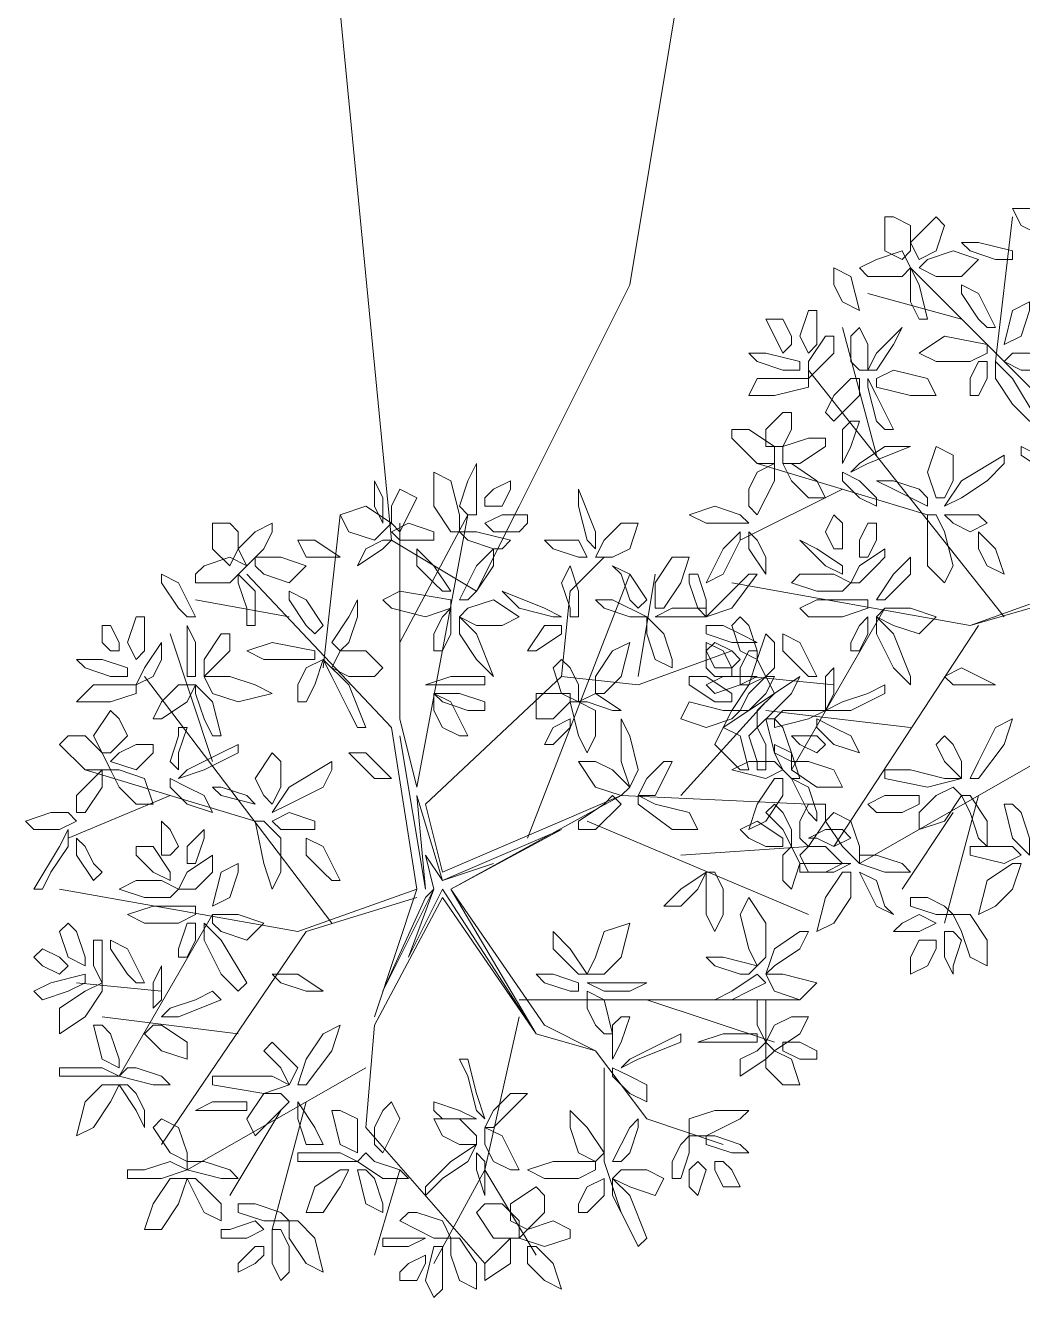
# Model space of a CAD drawing. Header units: millimetres. Extents: x 2364 to 2508, y 1551 to 1771.
# Drawn here: x 2395.668 to 2398.977, y 1640.215 to 1644.436 of the extents above; entities that cross this region are included whole.
import ezdxf

# ---------------------------------------------------------------- set-up
doc = ezdxf.new("R2010")
doc.units = ezdxf.units.MM
doc.layers.add('PDF_0', color=7, linetype='Continuous')
doc.layers.add('PDF_CVL_CUADCON_TIT', color=7, linetype='Continuous')

msp = doc.modelspace()

# ---------------------------------------------------------------- linework, layer by layer
at = {"layer": 'PDF_0', "lineweight": 9}
for points in [[(2399.0288, 1643.7446), (2398.9723, 1643.7729), (2398.9441, 1643.8293), (2399.0006, 1643.8293), (2399.0853, 1643.8011), (2399.0853, 1643.7729)], [(2398.6052, 1643.7729), (2398.6052, 1643.6881), (2398.577, 1643.6599), (2398.5205, 1643.6881), (2398.5205, 1643.8011), (2398.5487, 1643.8011)], [(2398.6899, 1643.8011), (2398.7182, 1643.7729), (2398.6899, 1643.6881), (2398.6334, 1643.6599), (2398.6052, 1643.7164), (2398.6617, 1643.7729)], [(2398.4922, 1643.6599), (2398.577, 1643.6881), (2398.6052, 1643.6317), (2398.577, 1643.6034), (2398.464, 1643.6034), (2398.4358, 1643.6317)], [(2398.6334, 1643.6317), (2398.6617, 1643.6599), (2398.7464, 1643.6881), (2398.8311, 1643.6599), (2398.7746, 1643.6034), (2398.6899, 1643.6034)], [(2398.8876, 1643.6599), (2398.8029, 1643.6881), (2398.7746, 1643.7164), (2398.8311, 1643.7164), (2398.9441, 1643.6881), (2398.9441, 1643.6599)], [(2398.3793, 1643.5187), (2398.4358, 1643.4905), (2398.4075, 1643.6034), (2398.351, 1643.6317), (2398.351, 1643.5752)], [(2398.6052, 1643.5187), (2398.6052, 1643.5752), (2398.6052, 1643.6317), (2398.6334, 1643.5752), (2398.6617, 1643.4622), (2398.6334, 1643.4622)], [(2398.8311, 1643.4622), (2398.7746, 1643.5469), (2398.7746, 1643.5752), (2398.8311, 1643.5469), (2398.8876, 1643.434), (2398.8594, 1643.434)], [(2398.9723, 1643.4058), (2398.9158, 1643.3775), (2398.9441, 1643.4905), (2399.0006, 1643.5187), (2399.0006, 1643.4905)], [(2398.2946, 1643.434), (2398.2946, 1643.3775), (2398.2663, 1643.3493), (2398.2381, 1643.4058), (2398.2663, 1643.4905), (2398.2946, 1643.4905)], [(2398.2098, 1643.3775), (2398.1816, 1643.3493), (2398.1534, 1643.4058), (2398.1251, 1643.4622), (2398.1816, 1643.4622), (2398.2098, 1643.4058)], [(2398.4075, 1643.321), (2398.4075, 1643.4058), (2398.4358, 1643.434), (2398.464, 1643.3775), (2398.464, 1643.2928), (2398.4358, 1643.2928)], [(2398.4922, 1643.3493), (2398.5487, 1643.4058), (2398.577, 1643.434), (2398.5487, 1643.3775), (2398.4922, 1643.2928), (2398.464, 1643.2928)], [(2398.351, 1643.3493), (2398.2946, 1643.2928), (2398.2663, 1643.2646), (2398.2663, 1643.321), (2398.3228, 1643.4058), (2398.351, 1643.4058)], [(2398.8029, 1643.321), (2398.6899, 1643.321), (2398.6334, 1643.3493), (2398.7182, 1643.4058), (2398.8594, 1643.3775), (2398.8594, 1643.3493)], [(2398.1816, 1643.2928), (2398.0969, 1643.321), (2398.0686, 1643.3493), (2398.1251, 1643.3493), (2398.2381, 1643.321), (2398.2381, 1643.2928)], [(2398.9158, 1643.321), (2398.9441, 1643.3493), (2399.0006, 1643.3493), (2399.0853, 1643.321), (2399.0288, 1643.2928), (2398.9723, 1643.2928)], [(2398.8029, 1643.2081), (2398.8311, 1643.2081), (2398.8594, 1643.2646), (2398.8594, 1643.321), (2398.8311, 1643.321), (2398.8029, 1643.2646)], [(2398.9441, 1643.1798), (2398.8876, 1643.2646), (2398.8876, 1643.321), (2398.9441, 1643.2646), (2399.0288, 1643.1234), (2399.0006, 1643.1234)], [(2398.2663, 1643.2646), (2398.2663, 1643.2363), (2398.1534, 1643.2081), (2398.0686, 1643.2081), (2398.0969, 1643.2646), (2398.2098, 1643.2646)], [(2398.351, 1643.2081), (2398.4075, 1643.2646), (2398.4358, 1643.2646), (2398.4358, 1643.2081), (2398.351, 1643.1234), (2398.3228, 1643.1516)], [(2398.4922, 1643.1234), (2398.464, 1643.2363), (2398.464, 1643.2646), (2398.4922, 1643.2081), (2398.5487, 1643.0951), (2398.5205, 1643.0951)], [(2398.4922, 1643.2646), (2398.4922, 1643.2363), (2398.6052, 1643.2081), (2398.6899, 1643.2081), (2398.6617, 1643.2646), (2398.5487, 1643.2928)], [(2398.2098, 1643.0951), (2398.1816, 1643.0386), (2398.1251, 1643.0386), (2398.1251, 1643.0951), (2398.1816, 1643.1516), (2398.2098, 1643.1516)], [(2398.0686, 1643.0951), (2398.1534, 1643.0386), (2398.1534, 1642.9822), (2398.0969, 1642.9822), (2398.0122, 1643.0669), (2398.0122, 1643.0951)], [(2398.3793, 1643.0951), (2398.3793, 1643.0104), (2398.3793, 1642.9822), (2398.4075, 1643.0386), (2398.4358, 1643.1234), (2398.4075, 1643.1234)], [(2398.3228, 1643.0669), (2398.3228, 1643.0386), (2398.2381, 1642.9822), (2398.1816, 1642.9822), (2398.1816, 1643.0386), (2398.2663, 1643.0669)], [(2398.5205, 1643.0386), (2398.6052, 1643.0386), (2398.464, 1642.9822), (2398.4075, 1642.9539), (2398.4358, 1642.9822)], [(2398.7182, 1642.8692), (2398.6899, 1642.8692), (2398.6617, 1642.9539), (2398.6899, 1643.0386), (2398.7464, 1643.0104), (2398.7464, 1642.9257)], [(2398.8594, 1642.9257), (2398.7746, 1642.8692), (2398.7182, 1642.841), (2398.7746, 1642.9257), (2398.9158, 1643.0104), (2398.9158, 1642.9822)], [(2399.057, 1642.9539), (2399.1135, 1642.9539), (2399.0288, 1643.0104), (2398.9723, 1643.0386), (2398.9723, 1643.0104)], [(2397.1085, 1642.841), (2397.1367, 1642.9257), (2397.165, 1642.9822), (2397.165, 1642.8974), (2397.165, 1642.8127), (2397.1367, 1642.8127)], [(2398.0686, 1642.8974), (2398.0969, 1642.9539), (2398.1534, 1642.9822), (2398.1534, 1642.9257), (2398.0969, 1642.8127), (2398.0686, 1642.841)], [(2398.1816, 1642.9822), (2398.2098, 1642.9822), (2398.2946, 1642.9257), (2398.3228, 1642.8692), (2398.2663, 1642.8692), (2398.2098, 1642.9257)], [(2396.8543, 1642.7845), (2396.8543, 1642.8127), (2396.8543, 1642.8692), (2396.8261, 1642.9257), (2396.8261, 1642.8974), (2396.8261, 1642.841)], [(2397.1085, 1642.7562), (2397.0803, 1642.7562), (2397.0238, 1642.841), (2397.0238, 1642.9539), (2397.0803, 1642.9257), (2397.1085, 1642.8127)], [(2397.1932, 1642.841), (2397.1932, 1642.8692), (2397.2215, 1642.8974), (2397.2779, 1642.9257), (2397.2779, 1642.8974), (2397.2497, 1642.841)], [(2398.3793, 1642.9539), (2398.3793, 1642.9257), (2398.4358, 1642.8692), (2398.4922, 1642.841), (2398.4922, 1642.8692), (2398.4358, 1642.9257)], [(2398.6334, 1642.8974), (2398.5487, 1642.9257), (2398.4922, 1642.9257), (2398.5487, 1642.8974), (2398.6617, 1642.841), (2398.6617, 1642.8692)], [(2396.9108, 1642.7562), (2396.8826, 1642.7845), (2396.8826, 1642.841), (2396.9108, 1642.8974), (2396.9673, 1642.8692), (2396.9391, 1642.8127)], [(2397.5039, 1642.841), (2397.5039, 1642.8974), (2397.5603, 1642.7562), (2397.5603, 1642.6998), (2397.5321, 1642.728)], [(2396.8261, 1642.728), (2396.7414, 1642.7562), (2396.7131, 1642.8127), (2396.7979, 1642.841), (2396.8826, 1642.7845), (2396.8543, 1642.7562)], [(2398.0686, 1642.7845), (2398.0404, 1642.8127), (2397.9557, 1642.841), (2397.871, 1642.8127), (2397.9274, 1642.7845), (2398.0122, 1642.7845)], [(2397.3062, 1642.7562), (2397.2215, 1642.7562), (2397.1932, 1642.7845), (2397.2497, 1642.8127), (2397.3344, 1642.8127), (2397.3344, 1642.7845)], [(2398.3793, 1642.6998), (2398.351, 1642.6998), (2398.3228, 1642.7562), (2398.351, 1642.8127), (2398.3793, 1642.7845), (2398.3793, 1642.728)], [(2398.7182, 1642.7562), (2398.7464, 1642.6433), (2398.7182, 1642.5868), (2398.6617, 1642.6433), (2398.6617, 1642.8127), (2398.6899, 1642.8127)], [(2398.8594, 1642.7845), (2398.8311, 1642.8127), (2398.7746, 1642.8127), (2398.7182, 1642.8127), (2398.7464, 1642.7845), (2398.8029, 1642.7562)], [(2396.3743, 1642.7562), (2396.3743, 1642.6998), (2396.346, 1642.6433), (2396.2895, 1642.6998), (2396.2895, 1642.7845), (2396.346, 1642.7845)], [(2396.4872, 1642.7845), (2396.4872, 1642.7562), (2396.459, 1642.6998), (2396.4025, 1642.6433), (2396.3743, 1642.6998), (2396.4307, 1642.7562)], [(2396.9673, 1642.728), (2396.9108, 1642.728), (2396.8826, 1642.7562), (2396.9391, 1642.7845), (2397.0238, 1642.7562), (2397.0238, 1642.728)], [(2397.2215, 1642.6998), (2397.1367, 1642.728), (2397.1085, 1642.7562), (2397.165, 1642.7562), (2397.2779, 1642.728), (2397.2497, 1642.6998)], [(2397.5603, 1642.6715), (2397.6168, 1642.6715), (2397.6733, 1642.6998), (2397.7015, 1642.7845), (2397.6451, 1642.7845), (2397.5886, 1642.728)], [(2397.9839, 1642.615), (2397.9274, 1642.5868), (2397.9839, 1642.6998), (2398.0404, 1642.7562), (2398.0404, 1642.728)], [(2398.1251, 1642.6715), (2398.1251, 1642.615), (2398.0686, 1642.6998), (2398.0686, 1642.7562), (2398.0969, 1642.728)], [(2398.4922, 1642.728), (2398.464, 1642.6715), (2398.4358, 1642.6715), (2398.4358, 1642.728), (2398.464, 1642.7845), (2398.4922, 1642.7845)], [(2398.8594, 1642.6433), (2398.9158, 1642.615), (2398.8876, 1642.6998), (2398.8311, 1642.7562), (2398.8311, 1642.6998)], [(2396.6567, 1642.6715), (2396.7131, 1642.6715), (2396.6284, 1642.728), (2396.5719, 1642.728), (2396.6002, 1642.6715)], [(2396.7979, 1642.6998), (2396.7696, 1642.6433), (2396.8543, 1642.6998), (2396.8826, 1642.728), (2396.8543, 1642.728)], [(2397.4191, 1642.6998), (2397.3909, 1642.728), (2397.5039, 1642.728), (2397.5321, 1642.6715), (2397.5039, 1642.6715)], [(2398.3228, 1642.6433), (2398.2663, 1642.6998), (2398.2381, 1642.728), (2398.2946, 1642.6998), (2398.3793, 1642.6433), (2398.3793, 1642.615)], [(2396.2613, 1642.6433), (2396.346, 1642.6715), (2396.4025, 1642.6433), (2396.346, 1642.5868), (2396.2331, 1642.5868), (2396.2331, 1642.615)], [(2396.4307, 1642.6433), (2396.4307, 1642.6715), (2396.5155, 1642.6715), (2396.6002, 1642.6433), (2396.5437, 1642.5868), (2396.459, 1642.615)], [(2397.0238, 1642.5868), (2396.9673, 1642.6433), (2396.9673, 1642.6998), (2397.0238, 1642.6433), (2397.0803, 1642.5586), (2397.052, 1642.5586)], [(2397.165, 1642.5586), (2397.2215, 1642.6433), (2397.2215, 1642.6998), (2397.165, 1642.6433), (2397.1085, 1642.5303), (2397.1367, 1642.5303)], [(2397.758, 1642.5021), (2397.7862, 1642.5021), (2397.8427, 1642.5868), (2397.871, 1642.6715), (2397.8145, 1642.6715), (2397.758, 1642.5868)], [(2398.4922, 1642.6433), (2398.4358, 1642.5868), (2398.4075, 1642.5868), (2398.4358, 1642.6433), (2398.5205, 1642.6998), (2398.5205, 1642.6715)], [(2398.5487, 1642.5586), (2398.6052, 1642.615), (2398.6052, 1642.6715), (2398.5487, 1642.615), (2398.4922, 1642.5303), (2398.5205, 1642.5303)], [(2397.4756, 1642.4738), (2397.5039, 1642.4738), (2397.5039, 1642.5586), (2397.4756, 1642.6433), (2397.4474, 1642.5868), (2397.4756, 1642.5021)], [(2397.6733, 1642.5303), (2397.6451, 1642.615), (2397.6168, 1642.6433), (2397.6733, 1642.615), (2397.7298, 1642.5303), (2397.7015, 1642.5021)], [(2396.1766, 1642.5021), (2396.1201, 1642.5868), (2396.1201, 1642.615), (2396.1766, 1642.5868), (2396.2331, 1642.4738), (2396.2048, 1642.4738)], [(2396.4025, 1642.5021), (2396.3743, 1642.5868), (2396.3743, 1642.615), (2396.4307, 1642.5586), (2396.4307, 1642.4456), (2396.4025, 1642.4456)], [(2397.871, 1642.5868), (2397.8992, 1642.5021), (2397.9274, 1642.4738), (2397.9274, 1642.5303), (2397.8992, 1642.615), (2397.871, 1642.615)], [(2398.0404, 1642.5868), (2397.9557, 1642.5021), (2397.9274, 1642.4738), (2398.0122, 1642.5021), (2398.0969, 1642.615), (2398.0686, 1642.615)], [(2398.4075, 1642.5868), (2398.3793, 1642.5586), (2398.2946, 1642.5586), (2398.2098, 1642.5868), (2398.2381, 1642.615), (2398.351, 1642.615)], [(2396.6002, 1642.4456), (2396.5437, 1642.5303), (2396.5437, 1642.5586), (2396.6002, 1642.5303), (2396.6567, 1642.4456), (2396.6284, 1642.4174)], [(2396.9955, 1642.4738), (2396.8826, 1642.5021), (2396.8543, 1642.5303), (2396.9108, 1642.5586), (2397.0803, 1642.5303), (2397.0803, 1642.5021)], [(2397.3062, 1642.5021), (2397.2497, 1642.5586), (2397.3909, 1642.5021), (2397.4474, 1642.4738), (2397.4191, 1642.4738)], [(2396.7414, 1642.3891), (2396.7696, 1642.4738), (2396.7696, 1642.5303), (2396.7414, 1642.4738), (2396.6849, 1642.3891), (2396.7131, 1642.3609)], [(2397.1085, 1642.4738), (2397.1367, 1642.5021), (2397.2215, 1642.5303), (2397.3062, 1642.4738), (2397.2497, 1642.4456), (2397.165, 1642.4456)], [(2397.6733, 1642.4738), (2397.7298, 1642.4738), (2397.6168, 1642.5303), (2397.5603, 1642.5303), (2397.5886, 1642.5021)], [(2398.3793, 1642.4738), (2398.2663, 1642.4738), (2398.2381, 1642.5021), (2398.2946, 1642.5303), (2398.464, 1642.5303), (2398.464, 1642.5021)], [(2396.0636, 1642.4456), (2396.0636, 1642.3609), (2396.0354, 1642.3326), (2396.0072, 1642.3891), (2396.0354, 1642.4738), (2396.0636, 1642.4738)], [(2397.0238, 1642.3609), (2397.052, 1642.3609), (2397.0803, 1642.4174), (2397.0803, 1642.5021), (2397.052, 1642.4738), (2397.0238, 1642.4174)], [(2397.165, 1642.3326), (2397.2215, 1642.2762), (2397.165, 1642.4174), (2397.1085, 1642.4738), (2397.1085, 1642.4174)], [(2397.758, 1642.3326), (2397.7298, 1642.4174), (2397.7298, 1642.4738), (2397.7862, 1642.4174), (2397.8145, 1642.3326), (2397.8145, 1642.3044)], [(2397.871, 1642.4738), (2397.7862, 1642.4738), (2397.758, 1642.4738), (2397.8145, 1642.5021), (2397.9274, 1642.5021), (2397.9274, 1642.4738)], [(2398.0686, 1642.4456), (2398.0969, 1642.3609), (2398.0969, 1642.3326), (2398.0404, 1642.3609), (2398.0122, 1642.4456), (2398.0404, 1642.4738)], [(2398.4075, 1642.3609), (2398.4358, 1642.3609), (2398.464, 1642.4174), (2398.464, 1642.4738), (2398.4358, 1642.4456), (2398.4075, 1642.3891)], [(2398.4922, 1642.4738), (2398.5205, 1642.5021), (2398.6052, 1642.5021), (2398.6899, 1642.4738), (2398.6334, 1642.4174), (2398.5487, 1642.4456)], [(2398.5487, 1642.3044), (2398.4922, 1642.4174), (2398.4922, 1642.4738), (2398.5487, 1642.4174), (2398.6052, 1642.2762), (2398.6052, 1642.2479)], [(2395.9789, 1642.3609), (2395.9507, 1642.3609), (2395.9224, 1642.3891), (2395.9224, 1642.4456), (2395.9507, 1642.4456), (2395.9789, 1642.3891)], [(2396.2048, 1642.3326), (2396.2048, 1642.3891), (2396.2048, 1642.4456), (2396.2331, 1642.3891), (2396.2331, 1642.2762), (2396.2048, 1642.2762)], [(2397.3627, 1642.3609), (2397.3344, 1642.3609), (2397.3909, 1642.4456), (2397.4474, 1642.4456), (2397.4474, 1642.4174)], [(2397.9274, 1642.4456), (2397.9274, 1642.4174), (2398.0122, 1642.3891), (2398.0969, 1642.3891), (2398.0404, 1642.4174), (2397.9839, 1642.4456)], [(2396.1201, 1642.3326), (2396.1201, 1642.3891), (2396.0636, 1642.3044), (2396.0354, 1642.2479), (2396.0919, 1642.2762)], [(2396.2613, 1642.3326), (2396.3178, 1642.4174), (2396.346, 1642.4174), (2396.346, 1642.3609), (2396.2613, 1642.2762), (2396.2613, 1642.3044)], [(2396.5719, 1642.3326), (2396.459, 1642.3326), (2396.4025, 1642.3609), (2396.4872, 1642.3891), (2396.6284, 1642.3609), (2396.6284, 1642.3326)], [(2397.5603, 1642.2197), (2397.5886, 1642.2197), (2397.6451, 1642.2762), (2397.6733, 1642.3891), (2397.6168, 1642.3609), (2397.5603, 1642.2762)], [(2398.0122, 1642.2762), (2397.9557, 1642.2762), (2397.9274, 1642.3044), (2397.9274, 1642.3891), (2397.9839, 1642.3609), (2398.0122, 1642.3044)], [(2398.0404, 1642.3326), (2398.0122, 1642.3044), (2397.9557, 1642.3044), (2397.9274, 1642.3609), (2397.9557, 1642.3891), (2398.0122, 1642.3609)], [(2398.1534, 1642.3891), (2398.1251, 1642.4174), (2398.0969, 1642.3326), (2398.1251, 1642.2762), (2398.1534, 1642.3044)], [(2398.2381, 1642.3044), (2398.1816, 1642.3609), (2398.1816, 1642.4174), (2398.2381, 1642.3891), (2398.2946, 1642.2762), (2398.2663, 1642.2762)], [(2396.6849, 1642.3044), (2396.7131, 1642.3609), (2396.7979, 1642.3609), (2396.8543, 1642.3044), (2396.8261, 1642.2762), (2396.7414, 1642.2762)], [(2398.0969, 1642.3326), (2398.0686, 1642.2479), (2398.0404, 1642.2479), (2398.0404, 1642.3044), (2398.0686, 1642.3609), (2398.0969, 1642.3609)], [(2395.9507, 1642.2762), (2395.866, 1642.3044), (2395.8377, 1642.3326), (2395.9224, 1642.3326), (2396.0072, 1642.3044), (2396.0072, 1642.2762)], [(2396.5719, 1642.1914), (2396.6002, 1642.1914), (2396.6284, 1642.2479), (2396.6567, 1642.3326), (2396.6002, 1642.3044), (2396.5719, 1642.2479)], [(2396.7414, 1642.1632), (2396.6849, 1642.2762), (2396.6567, 1642.3326), (2396.7414, 1642.2479), (2396.7979, 1642.1067), (2396.7696, 1642.1067)], [(2397.4756, 1642.3044), (2397.5039, 1642.2479), (2397.5039, 1642.1914), (2397.4474, 1642.2197), (2397.4191, 1642.3044), (2397.4474, 1642.3326)], [(2398.3228, 1642.2762), (2398.351, 1642.3044), (2398.351, 1642.2197), (2398.3228, 1642.1632), (2398.3228, 1642.2197)], [(2398.8311, 1642.2479), (2398.8876, 1642.2479), (2398.7746, 1642.3044), (2398.7182, 1642.2762), (2398.7464, 1642.2479)], [(2396.2613, 1642.2762), (2396.2895, 1642.2197), (2396.3743, 1642.1914), (2396.4872, 1642.2197), (2396.4307, 1642.2479), (2396.346, 1642.2762)], [(2397.1367, 1642.2479), (2397.052, 1642.2479), (2396.9955, 1642.2479), (2397.0803, 1642.2762), (2397.1932, 1642.2762), (2397.1932, 1642.2479)], [(2397.9557, 1642.1914), (2397.871, 1642.2479), (2397.871, 1642.2762), (2397.9274, 1642.2762), (2398.0122, 1642.2197), (2398.0122, 1642.1914)], [(2398.0404, 1642.2479), (2397.9557, 1642.2197), (2397.9274, 1642.2479), (2397.9839, 1642.2762), (2398.0686, 1642.2762), (2398.0969, 1642.2762)], [(2398.1251, 1642.2762), (2398.1534, 1642.2197), (2398.0686, 1642.1632), (2397.9839, 1642.1067), (2398.0122, 1642.1632), (2398.0686, 1642.2479)], [(2398.1251, 1642.2197), (2398.0686, 1642.1632), (2398.0404, 1642.1632), (2398.0686, 1642.2197), (2398.1251, 1642.2762), (2398.1534, 1642.2762)], [(2398.0969, 1642.1067), (2398.0969, 1642.1632), (2398.1534, 1642.2197), (2398.2381, 1642.2762), (2398.2098, 1642.2197), (2398.1534, 1642.1632)], [(2396.0354, 1642.2479), (2396.0354, 1642.2197), (2395.9507, 1642.1914), (2395.8377, 1642.1914), (2395.8942, 1642.2479), (2395.9789, 1642.2479)], [(2396.1201, 1642.1914), (2396.1766, 1642.2479), (2396.2331, 1642.2479), (2396.2048, 1642.1914), (2396.1201, 1642.135), (2396.0919, 1642.135)], [(2396.2613, 1642.135), (2396.2331, 1642.2197), (2396.2331, 1642.2479), (2396.2895, 1642.1914), (2396.3178, 1642.0785), (2396.2895, 1642.0785)], [(2397.1367, 1642.1632), (2397.052, 1642.1914), (2397.0238, 1642.2197), (2397.1085, 1642.2197), (2397.1932, 1642.1914), (2397.1932, 1642.1632)], [(2397.052, 1642.1067), (2397.0238, 1642.1632), (2397.0238, 1642.2197), (2397.0803, 1642.1914), (2397.1367, 1642.0785), (2397.1085, 1642.0785)], [(2397.4756, 1642.2197), (2397.4756, 1642.1914), (2397.4191, 1642.135), (2397.3627, 1642.135), (2397.3627, 1642.2197), (2397.4191, 1642.2197)], [(2397.6168, 1642.1632), (2397.6451, 1642.1632), (2397.5603, 1642.2197), (2397.5039, 1642.1914), (2397.5321, 1642.1914)], [(2398.464, 1642.2197), (2398.3793, 1642.1914), (2398.3228, 1642.1632), (2398.4075, 1642.1632), (2398.5205, 1642.2197), (2398.5205, 1642.2479)], [(2397.5603, 1642.1632), (2397.5603, 1642.0785), (2397.5321, 1642.022), (2397.5039, 1642.0785), (2397.4756, 1642.1914), (2397.5039, 1642.1914)], [(2398.0404, 1642.1632), (2398.0122, 1642.135), (2397.9274, 1642.1067), (2397.8427, 1642.135), (2397.871, 1642.1914), (2397.9839, 1642.1632)], [(2396.0072, 1642.0785), (2395.9507, 1642.022), (2395.9224, 1642.022), (2395.8942, 1642.0785), (2395.9507, 1642.1632), (2395.9789, 1642.135)], [(2397.4756, 1642.135), (2397.4191, 1642.1067), (2397.3909, 1642.0502), (2397.4191, 1642.0502), (2397.4756, 1642.1067)], [(2397.6733, 1642.0785), (2397.6451, 1642.135), (2397.6451, 1641.9938), (2397.6733, 1641.909), (2397.7015, 1641.9655)], [(2398.1816, 1642.1067), (2398.2098, 1642.022), (2398.2098, 1641.9938), (2398.1534, 1642.022), (2398.1251, 1642.135), (2398.1534, 1642.135)], [(2398.1816, 1642.1632), (2398.2663, 1642.1632), (2398.3228, 1642.1632), (2398.2663, 1642.135), (2398.1534, 1642.1067), (2398.1534, 1642.135)], [(2398.2946, 1642.135), (2398.2946, 1642.1067), (2398.351, 1642.0502), (2398.4358, 1642.022), (2398.4075, 1642.0785), (2398.351, 1642.1067)], [(2398.8311, 1641.9938), (2398.8876, 1642.1067), (2398.9441, 1642.135), (2398.9158, 1642.0502), (2398.8311, 1641.9373), (2398.8029, 1641.9373)], [(2396.1766, 1642.0785), (2396.1483, 1641.9938), (2396.1766, 1641.9655), (2396.1766, 1642.022), (2396.2048, 1642.1067), (2396.1766, 1642.1067)], [(2398.0122, 1641.9938), (2397.9557, 1642.0502), (2397.9839, 1642.1067), (2398.0404, 1642.0785), (2398.0686, 1641.9655), (2398.0404, 1641.9655)], [(2398.0969, 1641.9938), (2398.0686, 1642.0785), (2398.0969, 1642.1067), (2398.1251, 1642.0502), (2398.1251, 1641.9655), (2398.0969, 1641.9655)], [(2395.866, 1642.0785), (2395.9224, 1642.022), (2395.9507, 1641.9655), (2395.866, 1641.9655), (2395.7812, 1642.0502), (2395.8095, 1642.0785)], [(2396.0919, 1642.0502), (2396.0919, 1642.022), (2396.0354, 1641.9655), (2395.9507, 1641.9938), (2395.9789, 1642.022), (2396.0354, 1642.0502)], [(2396.3178, 1642.022), (2396.2048, 1641.9655), (2396.1766, 1641.9373), (2396.2613, 1641.9655), (2396.3743, 1642.022), (2396.3743, 1642.0502)], [(2398.1816, 1641.9655), (2398.1534, 1642.022), (2398.1534, 1642.0502), (2398.2098, 1642.022), (2398.2381, 1641.9373), (2398.2098, 1641.9373)], [(2398.2098, 1642.0785), (2398.2381, 1642.0785), (2398.2946, 1642.0785), (2398.3228, 1642.0502), (2398.2946, 1642.022), (2398.2381, 1642.0502)], [(2398.7182, 1642.0785), (2398.6899, 1642.0502), (2398.7182, 1641.9938), (2398.7746, 1641.9373), (2398.7746, 1641.9938), (2398.7464, 1642.0502)], [(2396.4872, 1641.8526), (2396.459, 1641.8808), (2396.4307, 1641.9373), (2396.4872, 1642.022), (2396.5155, 1641.9938), (2396.5155, 1641.909)], [(2396.8261, 1641.9373), (2396.8826, 1641.9373), (2396.7979, 1642.022), (2396.7414, 1642.022), (2396.7696, 1641.9938)], [(2395.8377, 1641.8808), (2395.8942, 1641.9373), (2395.9224, 1641.9655), (2395.9224, 1641.909), (2395.866, 1641.8243), (2395.8377, 1641.8243)], [(2395.9507, 1641.9655), (2395.9789, 1641.9655), (2396.0636, 1641.9373), (2396.0919, 1641.8526), (2396.0354, 1641.8526), (2395.9789, 1641.909)], [(2396.6567, 1641.909), (2396.5437, 1641.8526), (2396.4872, 1641.8243), (2396.5437, 1641.909), (2396.6849, 1641.9938), (2396.6849, 1641.9655)], [(2397.6733, 1641.909), (2397.6451, 1641.8808), (2397.5603, 1641.909), (2397.5039, 1641.9938), (2397.5603, 1641.9938), (2397.6168, 1641.9655)], [(2397.8145, 1641.9938), (2397.7862, 1641.9938), (2397.7298, 1641.9373), (2397.7015, 1641.8808), (2397.758, 1641.8808), (2397.7862, 1641.9373)], [(2398.0686, 1641.9938), (2398.0122, 1641.9655), (2398.1251, 1641.9373), (2398.1816, 1641.9655), (2398.1534, 1641.9938)], [(2398.2663, 1641.9938), (2398.351, 1641.9655), (2398.3793, 1641.909), (2398.2946, 1641.909), (2398.2098, 1641.9655), (2398.2098, 1641.9938)], [(2398.6052, 1641.9655), (2398.7182, 1641.9373), (2398.7746, 1641.9373), (2398.6617, 1641.909), (2398.5205, 1641.9373), (2398.5205, 1641.9655)], [(2396.1483, 1641.9373), (2396.1483, 1641.909), (2396.2048, 1641.8526), (2396.2895, 1641.8243), (2396.2613, 1641.8808), (2396.2048, 1641.909)], [(2398.1816, 1641.9373), (2398.1534, 1641.9373), (2398.0969, 1641.8526), (2398.0686, 1641.7679), (2398.1251, 1641.7961), (2398.1816, 1641.8808)], [(2398.2663, 1641.909), (2398.2098, 1641.9373), (2398.2663, 1641.8243), (2398.2946, 1641.7961), (2398.2946, 1641.8243)], [(2396.4025, 1641.8808), (2396.4307, 1641.8526), (2396.3178, 1641.8808), (2396.2895, 1641.909), (2396.3178, 1641.909)], [(2397.5886, 1641.8526), (2397.5039, 1641.7961), (2397.5039, 1641.7679), (2397.5603, 1641.7679), (2397.6451, 1641.8526), (2397.6168, 1641.8808)], [(2397.758, 1641.8526), (2397.871, 1641.8243), (2397.8992, 1641.7679), (2397.8145, 1641.7679), (2397.7015, 1641.8526), (2397.7015, 1641.8808)], [(2398.577, 1641.8243), (2398.4922, 1641.8243), (2398.464, 1641.8526), (2398.5205, 1641.8808), (2398.6334, 1641.8808), (2398.6334, 1641.8526)], [(2398.7464, 1641.909), (2398.7746, 1641.8808), (2398.7182, 1641.7961), (2398.6334, 1641.7679), (2398.6334, 1641.8243), (2398.6899, 1641.8808)], [(2398.8029, 1641.8243), (2398.8311, 1641.7396), (2398.8594, 1641.7114), (2398.8594, 1641.7961), (2398.8029, 1641.8808), (2398.7746, 1641.8808)], [(2398.1816, 1641.8243), (2398.2098, 1641.7679), (2398.2098, 1641.7114), (2398.1816, 1641.7679), (2398.1251, 1641.8243), (2398.1534, 1641.8526)], [(2398.2381, 1641.7961), (2398.2663, 1641.8526), (2398.3228, 1641.8526), (2398.3228, 1641.7961), (2398.2663, 1641.7114), (2398.2381, 1641.7396)], [(2398.9723, 1641.8243), (2399.0006, 1641.7396), (2399.0006, 1641.6831), (2398.9441, 1641.7396), (2398.9158, 1641.8526), (2398.9441, 1641.8526)], [(2395.8377, 1641.7961), (2395.8095, 1641.8243), (2395.753, 1641.8243), (2395.6683, 1641.7961), (2395.6965, 1641.7679), (2395.7812, 1641.7679)], [(2396.1483, 1641.6831), (2396.1201, 1641.6831), (2396.1201, 1641.7396), (2396.1201, 1641.7961), (2396.1483, 1641.7679), (2396.1766, 1641.7114)], [(2396.5155, 1641.7396), (2396.5155, 1641.6267), (2396.4872, 1641.5702), (2396.459, 1641.6549), (2396.4307, 1641.7961), (2396.459, 1641.7961)], [(2396.6284, 1641.7679), (2396.6284, 1641.7961), (2396.5437, 1641.8243), (2396.4872, 1641.7961), (2396.5155, 1641.7679), (2396.5719, 1641.7679)], [(2398.1251, 1641.7114), (2398.0686, 1641.7396), (2398.0404, 1641.7679), (2398.0969, 1641.7961), (2398.1816, 1641.7396), (2398.1816, 1641.7114)], [(2398.4075, 1641.7961), (2398.4358, 1641.7114), (2398.4358, 1641.6549), (2398.3793, 1641.7114), (2398.3228, 1641.7961), (2398.351, 1641.8243)], [(2395.753, 1641.6267), (2395.8095, 1641.7114), (2395.8095, 1641.7679), (2395.7812, 1641.7114), (2395.6965, 1641.5702), (2395.7248, 1641.5702)], [(2396.2613, 1641.7396), (2396.2613, 1641.7679), (2396.2048, 1641.7114), (2396.2048, 1641.6549), (2396.2331, 1641.6549)], [(2398.2663, 1641.7396), (2398.2946, 1641.7396), (2398.351, 1641.7114), (2398.4075, 1641.7396), (2398.3793, 1641.7679), (2398.3228, 1641.7679)], [(2395.8942, 1641.6549), (2395.866, 1641.7114), (2395.8377, 1641.7396), (2395.8377, 1641.6831), (2395.8942, 1641.5984), (2395.9224, 1641.6267)], [(2396.0919, 1641.6267), (2396.0354, 1641.6831), (2396.0354, 1641.7114), (2396.0919, 1641.7114), (2396.1483, 1641.6267), (2396.1483, 1641.5984)], [(2396.6567, 1641.6267), (2396.6002, 1641.6831), (2396.6002, 1641.7396), (2396.6567, 1641.7114), (2396.7131, 1641.5984), (2396.6849, 1641.5984)], [(2398.1816, 1641.6267), (2398.1816, 1641.6831), (2398.2098, 1641.7114), (2398.2381, 1641.6549), (2398.2098, 1641.5702), (2398.1816, 1641.5984)], [(2398.2381, 1641.6831), (2398.2663, 1641.7114), (2398.3228, 1641.7114), (2398.3793, 1641.6549), (2398.3228, 1641.6267), (2398.2663, 1641.6267)], [(2398.8594, 1641.7114), (2398.9441, 1641.7114), (2398.9723, 1641.6831), (2398.9158, 1641.6549), (2398.8029, 1641.6831), (2398.8029, 1641.7114)], [(2396.2895, 1641.6267), (2396.2331, 1641.5702), (2396.1766, 1641.5702), (2396.2048, 1641.6267), (2396.2895, 1641.6831), (2396.2895, 1641.6549)], [(2398.4922, 1641.6831), (2398.577, 1641.6549), (2398.6052, 1641.6267), (2398.5205, 1641.6267), (2398.4358, 1641.6549), (2398.4358, 1641.6831)], [(2396.346, 1641.5419), (2396.2895, 1641.5137), (2396.3178, 1641.6267), (2396.3743, 1641.6549), (2396.3743, 1641.6267)], [(2397.8992, 1641.5702), (2397.9274, 1641.6267), (2397.8427, 1641.5702), (2397.7862, 1641.5137), (2397.8427, 1641.5137)], [(2397.9839, 1641.5702), (2397.9839, 1641.4855), (2397.9557, 1641.429), (2397.9274, 1641.4855), (2397.9274, 1641.6267), (2397.9557, 1641.6267)], [(2398.2946, 1641.6549), (2398.3793, 1641.6549), (2398.4075, 1641.6549), (2398.351, 1641.6267), (2398.2381, 1641.6267), (2398.2381, 1641.6549)], [(2398.4075, 1641.6267), (2398.3793, 1641.6267), (2398.3228, 1641.5419), (2398.2946, 1641.429), (2398.351, 1641.4572), (2398.4075, 1641.5419)], [(2398.4922, 1641.5984), (2398.4358, 1641.6267), (2398.4922, 1641.5137), (2398.5487, 1641.4855), (2398.5205, 1641.5137)], [(2398.9723, 1641.6549), (2398.9441, 1641.6549), (2398.8594, 1641.5984), (2398.8311, 1641.4855), (2398.8876, 1641.5137), (2398.9441, 1641.5702)], [(2396.1766, 1641.5702), (2396.1483, 1641.5419), (2396.0636, 1641.5419), (2395.9789, 1641.5702), (2396.0354, 1641.5984), (2396.1201, 1641.5984)], [(2398.0969, 1641.316), (2398.1251, 1641.3443), (2398.1251, 1641.4572), (2398.0686, 1641.5419), (2398.0404, 1641.4855), (2398.0686, 1641.3725)], [(2398.6617, 1641.5419), (2398.7182, 1641.5137), (2398.7464, 1641.4855), (2398.6899, 1641.4855), (2398.6052, 1641.5137), (2398.6052, 1641.5419)], [(2396.1766, 1641.4572), (2396.0636, 1641.4572), (2396.0072, 1641.4855), (2396.0919, 1641.5137), (2396.2331, 1641.5137), (2396.2331, 1641.4855)], [(2395.8377, 1641.429), (2395.866, 1641.3443), (2395.866, 1641.316), (2395.8095, 1641.3443), (2395.7812, 1641.429), (2395.8095, 1641.4572)], [(2396.1766, 1641.3443), (2396.2048, 1641.3443), (2396.2331, 1641.4007), (2396.2331, 1641.4572), (2396.2048, 1641.4572), (2396.1766, 1641.3725)], [(2396.3178, 1641.2878), (2396.2613, 1641.4007), (2396.2613, 1641.4572), (2396.3178, 1641.4007), (2396.4025, 1641.2595), (2396.3743, 1641.2313)], [(2396.2895, 1641.4572), (2396.2895, 1641.4855), (2396.3743, 1641.4855), (2396.459, 1641.4572), (2396.4025, 1641.4007), (2396.3178, 1641.429)], [(2397.5321, 1641.2878), (2397.5886, 1641.2878), (2397.6451, 1641.3443), (2397.6733, 1641.4572), (2397.5886, 1641.429), (2397.5603, 1641.3443)], [(2398.577, 1641.4572), (2398.5487, 1641.429), (2398.6334, 1641.429), (2398.6899, 1641.4572), (2398.6334, 1641.4855)], [(2398.7464, 1641.4855), (2398.8029, 1641.4855), (2398.8594, 1641.4007), (2398.8594, 1641.316), (2398.8029, 1641.3443), (2398.7746, 1641.429)], [(2397.4756, 1641.316), (2397.4191, 1641.3725), (2397.4191, 1641.429), (2397.4756, 1641.3725), (2397.5321, 1641.2878), (2397.5039, 1641.2878)], [(2398.2381, 1641.3725), (2398.1534, 1641.316), (2398.1251, 1641.2878), (2398.1534, 1641.3725), (2398.2381, 1641.429), (2398.2663, 1641.429)], [(2398.7746, 1641.4007), (2398.7464, 1641.316), (2398.7464, 1641.2878), (2398.7182, 1641.3443), (2398.7182, 1641.429), (2398.7464, 1641.429)], [(2395.8095, 1641.316), (2395.7812, 1641.2878), (2395.7248, 1641.316), (2395.6965, 1641.3443), (2395.7248, 1641.3725), (2395.7812, 1641.3443)], [(2395.9224, 1641.3725), (2395.9224, 1641.2878), (2395.9224, 1641.2595), (2395.8942, 1641.316), (2395.8942, 1641.4007), (2395.9224, 1641.4007)], [(2396.0072, 1641.2878), (2395.9507, 1641.3725), (2395.9507, 1641.4007), (2396.0072, 1641.3725), (2396.0636, 1641.2595), (2396.0354, 1641.2595)], [(2398.6899, 1641.4007), (2398.6899, 1641.3725), (2398.6617, 1641.316), (2398.6052, 1641.2878), (2398.6052, 1641.3443), (2398.6334, 1641.4007)], [(2398.0404, 1641.2878), (2397.9557, 1641.316), (2397.9274, 1641.3443), (2397.9839, 1641.3443), (2398.0969, 1641.316), (2398.0686, 1641.2878)], [(2395.8095, 1641.2313), (2395.7248, 1641.2031), (2395.6965, 1641.2313), (2395.753, 1641.2595), (2395.866, 1641.2878), (2395.866, 1641.2595)], [(2396.0919, 1641.2595), (2396.1201, 1641.316), (2396.1201, 1641.2031), (2396.0919, 1641.1748), (2396.0919, 1641.2031)], [(2396.6002, 1641.2313), (2396.6567, 1641.2313), (2396.5719, 1641.2878), (2396.4872, 1641.2878), (2396.5155, 1641.2595)], [(2397.4756, 1641.2313), (2397.3909, 1641.2595), (2397.3627, 1641.2878), (2397.4191, 1641.2878), (2397.5039, 1641.2595), (2397.5039, 1641.2313)], [(2398.0686, 1641.2313), (2398.0122, 1641.2031), (2397.9557, 1641.2031), (2398.0122, 1641.2313), (2398.0969, 1641.2878), (2398.1251, 1641.2595)], [(2398.2381, 1641.2031), (2398.1534, 1641.2313), (2398.1251, 1641.2878), (2398.1816, 1641.2878), (2398.2946, 1641.2595), (2398.2663, 1641.2313)], [(2395.9224, 1641.2595), (2395.9224, 1641.2313), (2395.866, 1641.1466), (2395.7812, 1641.0901), (2395.7812, 1641.1748), (2395.866, 1641.2313)], [(2397.6733, 1641.2313), (2397.7298, 1641.2595), (2397.5886, 1641.2595), (2397.5321, 1641.2595), (2397.5886, 1641.2313)], [(2396.2331, 1641.2031), (2396.1483, 1641.1748), (2396.1201, 1641.1466), (2396.1766, 1641.1466), (2396.3178, 1641.2031), (2396.2895, 1641.2313)], [(2397.5603, 1641.1183), (2397.5321, 1641.1748), (2397.5321, 1641.2313), (2397.5886, 1641.2031), (2397.6168, 1641.0901), (2397.5886, 1641.0901)], [(2398.1251, 1641.1748), (2398.1251, 1641.0901), (2398.1251, 1641.0619), (2398.0969, 1641.1183), (2398.0969, 1641.2031), (2398.1251, 1641.2031)], [(2395.9507, 1641.0901), (2395.9789, 1641.0054), (2395.9789, 1640.9771), (2395.9224, 1641.0054), (2395.8942, 1641.1183), (2395.9224, 1641.1183)], [(2396.0919, 1641.1183), (2396.0636, 1641.0901), (2396.1201, 1641.0336), (2396.2048, 1641.0054), (2396.2048, 1641.0619), (2396.1201, 1641.1183)], [(2396.6002, 1641.0054), (2396.6567, 1641.0901), (2396.7131, 1641.1183), (2396.6849, 1641.0336), (2396.6002, 1640.9207), (2396.5719, 1640.9207)], [(2397.6168, 1641.1183), (2397.6168, 1641.0619), (2397.6168, 1641.0054), (2397.6451, 1641.0619), (2397.6733, 1641.1466), (2397.6451, 1641.1466)], [(2398.1534, 1641.1183), (2398.2098, 1641.1466), (2398.2663, 1641.1466), (2398.2381, 1641.0901), (2398.1534, 1641.0336), (2398.1251, 1641.0619)], [(2397.7862, 1641.0619), (2397.6733, 1641.0054), (2397.6451, 1640.9771), (2397.7015, 1641.0054), (2397.8427, 1641.0619), (2397.8427, 1641.0901)], [(2398.0404, 1641.0619), (2397.9557, 1641.0619), (2397.8992, 1641.0619), (2397.9839, 1641.0901), (2398.0969, 1641.0901), (2398.0969, 1641.0619)], [(2396.4872, 1641.0619), (2396.459, 1641.0336), (2396.5155, 1640.9771), (2396.5437, 1640.9207), (2396.5719, 1640.9771), (2396.5155, 1641.0336)], [(2398.0404, 1641.0054), (2398.0404, 1640.9489), (2398.1251, 1641.0054), (2398.1251, 1641.0619), (2398.0969, 1641.0336)], [(2398.1251, 1641.0054), (2398.1534, 1641.0336), (2398.2098, 1641.0054), (2398.2381, 1640.9207), (2398.1816, 1640.9207), (2398.1251, 1640.9771)], [(2398.1816, 1641.0619), (2398.1816, 1641.0336), (2398.2381, 1641.0054), (2398.2946, 1641.0054), (2398.2946, 1641.0336), (2398.2381, 1641.0619)], [(2397.1367, 1640.9489), (2397.165, 1640.8359), (2397.1932, 1640.8077), (2397.165, 1640.8924), (2397.1367, 1641.0054), (2397.1085, 1641.0054)], [(2395.8377, 1640.9771), (2395.9224, 1640.9771), (2395.9789, 1640.9489), (2395.8942, 1640.9489), (2395.7812, 1640.9489), (2395.7812, 1640.9771)], [(2396.0354, 1640.9771), (2396.1201, 1640.9489), (2396.1483, 1640.9207), (2396.0919, 1640.9207), (2395.9789, 1640.9489), (2396.0072, 1640.9771)], [(2396.3743, 1640.9489), (2396.4872, 1640.9489), (2396.5437, 1640.9207), (2396.459, 1640.8924), (2396.2895, 1640.9207), (2396.2895, 1640.9489)], [(2397.6168, 1640.9771), (2397.6168, 1640.9489), (2397.6733, 1640.8924), (2397.7298, 1640.8642), (2397.7298, 1640.9207), (2397.6733, 1640.9489)], [(2395.9789, 1640.9207), (2395.9224, 1640.9207), (2395.866, 1640.8642), (2395.8377, 1640.7512), (2395.8942, 1640.7795), (2395.9507, 1640.8642)], [(2396.0354, 1640.8924), (2396.0636, 1640.8359), (2396.0636, 1640.7795), (2396.0354, 1640.8359), (2395.9789, 1640.9207), (2396.0072, 1640.9207)], [(2396.3743, 1640.8359), (2396.2613, 1640.8359), (2396.2331, 1640.8359), (2396.2895, 1640.8642), (2396.4025, 1640.8642), (2396.4025, 1640.8359)], [(2396.5155, 1640.8924), (2396.5437, 1640.8642), (2396.4872, 1640.8077), (2396.4307, 1640.7512), (2396.4025, 1640.8077), (2396.459, 1640.8924)], [(2396.5719, 1640.8077), (2396.5719, 1640.8642), (2396.6284, 1640.7795), (2396.6567, 1640.723), (2396.6002, 1640.723)], [(2396.8261, 1640.7795), (2396.8543, 1640.8359), (2396.8826, 1640.8642), (2396.9108, 1640.8077), (2396.8543, 1640.6947), (2396.8261, 1640.723)], [(2397.052, 1640.8077), (2397.1367, 1640.8077), (2397.165, 1640.8077), (2397.1085, 1640.8359), (2397.0238, 1640.8642), (2397.0238, 1640.8359)], [(2397.1932, 1640.7795), (2397.2215, 1640.7795), (2397.2779, 1640.8359), (2397.3344, 1640.8924), (2397.2779, 1640.8924), (2397.2215, 1640.8359)], [(2396.7696, 1640.8077), (2396.7696, 1640.723), (2396.7696, 1640.6947), (2396.7131, 1640.723), (2396.6849, 1640.8359), (2396.7131, 1640.8359)], [(2397.5039, 1640.6947), (2397.4756, 1640.7795), (2397.4756, 1640.8359), (2397.5321, 1640.7795), (2397.5886, 1640.6947), (2397.5603, 1640.6665)], [(2397.871, 1640.7512), (2397.871, 1640.8077), (2397.9557, 1640.8359), (2398.0686, 1640.8359), (2398.0404, 1640.8077), (2397.9274, 1640.7512)], [(2396.1766, 1640.7795), (2396.2048, 1640.6947), (2396.2048, 1640.6665), (2396.1483, 1640.6947), (2396.0919, 1640.7795), (2396.1201, 1640.8077)], [(2397.165, 1640.723), (2397.165, 1640.7512), (2397.1085, 1640.8077), (2397.0238, 1640.8077), (2397.052, 1640.7512), (2397.1085, 1640.723)], [(2397.2215, 1640.6665), (2397.1932, 1640.723), (2397.1932, 1640.7795), (2397.2497, 1640.7512), (2397.3062, 1640.6383), (2397.2779, 1640.6383)], [(2397.6733, 1640.6947), (2397.7015, 1640.7795), (2397.7015, 1640.8077), (2397.6733, 1640.7795), (2397.6168, 1640.6665), (2397.6451, 1640.6665)], [(2397.8145, 1640.6665), (2397.8427, 1640.723), (2397.871, 1640.7512), (2397.871, 1640.6947), (2397.8427, 1640.61), (2397.8145, 1640.61)], [(2397.9557, 1640.7512), (2398.0404, 1640.723), (2398.0686, 1640.6947), (2398.0122, 1640.6947), (2397.9274, 1640.723), (2397.9274, 1640.7512)], [(2396.6284, 1640.6947), (2396.7131, 1640.6947), (2396.7696, 1640.6665), (2396.6849, 1640.6665), (2396.5719, 1640.6665), (2396.5719, 1640.6947)], [(2396.8261, 1640.6665), (2396.9108, 1640.6383), (2396.9391, 1640.61), (2396.8543, 1640.61), (2396.7696, 1640.6665), (2396.7979, 1640.6947)], [(2397.052, 1640.61), (2397.1367, 1640.6665), (2397.165, 1640.723), (2397.0803, 1640.6665), (2396.9955, 1640.5818), (2396.9955, 1640.5535)], [(2397.1932, 1640.5818), (2397.1932, 1640.5535), (2397.165, 1640.6383), (2397.165, 1640.6947), (2397.1932, 1640.6665)], [(2396.0636, 1640.6383), (2396.1483, 1640.6665), (2396.2048, 1640.6383), (2396.1201, 1640.61), (2396.0072, 1640.61), (2396.0072, 1640.6383)], [(2396.2613, 1640.6665), (2396.346, 1640.6383), (2396.3743, 1640.61), (2396.3178, 1640.61), (2396.2048, 1640.6383), (2396.2048, 1640.6665)], [(2397.5039, 1640.61), (2397.3909, 1640.61), (2397.3344, 1640.6383), (2397.4191, 1640.6665), (2397.5603, 1640.6665), (2397.5603, 1640.6383)], [(2397.871, 1640.5818), (2397.8992, 1640.5535), (2397.9274, 1640.6383), (2397.8992, 1640.6665), (2397.871, 1640.6383)], [(2397.9557, 1640.6665), (2397.9839, 1640.6665), (2398.0122, 1640.6383), (2398.0404, 1640.5818), (2397.9839, 1640.5818), (2397.9557, 1640.6383)], [(2396.2048, 1640.61), (2396.1483, 1640.61), (2396.0919, 1640.5253), (2396.0636, 1640.4406), (2396.1201, 1640.4406), (2396.1766, 1640.5253)], [(2396.2613, 1640.5818), (2396.3178, 1640.5253), (2396.3178, 1640.4688), (2396.2613, 1640.4971), (2396.2048, 1640.61), (2396.2331, 1640.61)], [(2396.7414, 1640.6383), (2396.7131, 1640.6383), (2396.6284, 1640.5818), (2396.6002, 1640.4971), (2396.6567, 1640.4971), (2396.7131, 1640.5818)], [(2396.8261, 1640.61), (2396.8543, 1640.5253), (2396.8543, 1640.4971), (2396.7979, 1640.5253), (2396.7696, 1640.6383), (2396.7979, 1640.6383)], [(2397.5039, 1640.4971), (2397.5321, 1640.4971), (2397.5886, 1640.5535), (2397.5886, 1640.61), (2397.5321, 1640.5818), (2397.5039, 1640.5253)], [(2397.6168, 1640.61), (2397.6451, 1640.6383), (2397.7298, 1640.6383), (2397.7862, 1640.61), (2397.758, 1640.5535), (2397.6733, 1640.5818)], [(2397.6733, 1640.4406), (2397.6168, 1640.5535), (2397.6168, 1640.61), (2397.6733, 1640.5535), (2397.7298, 1640.4123), (2397.7015, 1640.3841)], [(2397.3909, 1640.4971), (2397.3344, 1640.4406), (2397.2779, 1640.4688), (2397.2779, 1640.5253), (2397.3627, 1640.5818), (2397.3909, 1640.5535)], [(2396.4307, 1640.5253), (2396.5155, 1640.4971), (2396.5437, 1640.4688), (2396.459, 1640.4688), (2396.3743, 1640.4971), (2396.3743, 1640.5253)], [(2397.2497, 1640.5253), (2397.3062, 1640.4688), (2397.3062, 1640.4123), (2397.2215, 1640.4123), (2397.165, 1640.4971), (2397.1932, 1640.5253)], [(2396.9673, 1640.4971), (2397.052, 1640.4688), (2397.0803, 1640.4123), (2397.0238, 1640.4123), (2396.9108, 1640.4688), (2396.9391, 1640.4971)], [(2396.346, 1640.4406), (2396.4307, 1640.4688), (2396.459, 1640.4406), (2396.4025, 1640.4123), (2396.3178, 1640.4123), (2396.3178, 1640.4406)], [(2396.5437, 1640.3841), (2396.5437, 1640.2994), (2396.5155, 1640.2711), (2396.4872, 1640.3276), (2396.4872, 1640.4406), (2396.5155, 1640.4406)], [(2396.5437, 1640.4688), (2396.5719, 1640.4688), (2396.6284, 1640.4123), (2396.6567, 1640.2994), (2396.6002, 1640.3276), (2396.5437, 1640.4123)], [(2397.4756, 1640.4406), (2397.4756, 1640.4123), (2397.3909, 1640.3841), (2397.3062, 1640.4123), (2397.3344, 1640.4406), (2397.4191, 1640.4688)], [(2396.8826, 1640.4123), (2396.9673, 1640.4123), (2396.9955, 1640.4123), (2396.9391, 1640.3841), (2396.8543, 1640.3841), (2396.8543, 1640.4123)], [(2397.0803, 1640.4123), (2397.1085, 1640.4123), (2397.165, 1640.3276), (2397.165, 1640.2429), (2397.1085, 1640.2711), (2397.0803, 1640.3559)], [(2397.1932, 1640.3276), (2397.1932, 1640.2711), (2397.2779, 1640.3276), (2397.2779, 1640.4123), (2397.2497, 1640.3841)], [(2396.459, 1640.3841), (2396.459, 1640.3559), (2396.4307, 1640.3276), (2396.3743, 1640.2994), (2396.3743, 1640.3276), (2396.4307, 1640.3841)], [(2396.9955, 1640.3559), (2396.9955, 1640.3276), (2396.9673, 1640.2711), (2396.9108, 1640.2711), (2396.9108, 1640.2994), (2396.9391, 1640.3276)], [(2397.052, 1640.3276), (2397.052, 1640.2429), (2397.0238, 1640.2147), (2396.9955, 1640.2711), (2397.0238, 1640.3841), (2397.052, 1640.3841)], [(2397.3344, 1640.3841), (2397.3627, 1640.3841), (2397.4191, 1640.3276), (2397.4474, 1640.2429), (2397.3909, 1640.2711), (2397.3344, 1640.3276)]]:
    msp.add_lwpolyline(points, close=True, dxfattribs=at)
for points in [[(2398.8876, 1643.321), (2398.9441, 1643.8011)], [(2399.283, 1642.5868), (2399.4241, 1642.6715), (2399.2547, 1642.615), (2399.2265, 1642.6998), (2399.2547, 1642.5868), (2399.2265, 1642.5586), (2399.0853, 1642.2197), (2399.2547, 1642.5586), (2399.17, 1642.3609), (2399.283, 1642.5868), (2399.5936, 1642.1067), (2399.3112, 1642.5868), (2399.5936, 1642.1067), (2399.283, 1642.5303), (2399.057, 1642.135), (2399.1982, 1642.5868), (2399.1135, 1643.1234), (2398.6052, 1643.6317)], [(2398.7746, 1643.4622), (2398.464, 1643.5469)], [(2398.4922, 1643.0104), (2398.3793, 1643.434)], [(2398.9158, 1642.4738), (2398.2663, 1643.2928)], [(2398.6617, 1642.8127), (2398.0969, 1642.9822)], [(2398.3793, 1642.8974), (2398.0404, 1642.728)], [(2396.6567, 1642.3044), (2396.7131, 1642.8127)], [(2396.9108, 1642.3891), (2397.1367, 1642.8127), (2396.9673, 1641.909), (2396.9108, 1642.135), (2396.9108, 1642.7845)], [(2397.5886, 1642.6715), (2397.4756, 1642.5586), (2397.4474, 1642.2762), (2397.7015, 1642.2479), (2398.0122, 1642.3609)], [(2396.9673, 1641.5702), (2396.8826, 1642.1067), (2396.4025, 1642.615)], [(2397.3344, 1641.7396), (2397.6733, 1642.615)], [(2397.7015, 1642.2762), (2397.758, 1642.615)], [(2398.8029, 1642.4456), (2398.0122, 1642.5868)], [(2399.1982, 1642.5586), (2398.8029, 1642.4456), (2399.1982, 1642.5868)], [(2396.5437, 1642.4738), (2396.2331, 1642.5303)], [(2398.5205, 1642.5021), (2398.2098, 1641.9655)], [(2398.8311, 1642.4456), (2398.351, 1641.7114)], [(2396.2895, 1641.9938), (2396.1483, 1642.4174)], [(2396.6849, 1641.4572), (2396.0636, 1642.2762)], [(2396.9108, 1642.0785), (2396.9955, 1641.5702), (2396.9673, 1641.8808), (2397.052, 1641.5984), (2397.4474, 1641.7679), (2397.0803, 1641.5702), (2397.6451, 1641.8808), (2397.052, 1641.6267), (2396.9955, 1641.8526), (2397.4474, 1642.2762)], [(2398.351, 1642.2479), (2398.0686, 1642.2762)], [(2397.8427, 1641.8808), (2398.1251, 1642.1914)], [(2398.6052, 1642.1067), (2398.1251, 1642.1632)], [(2396.4307, 1641.7961), (2395.866, 1641.9655)], [(2399.0288, 1641.9938), (2398.4358, 1641.6549)], [(2396.1483, 1641.8808), (2395.8095, 1641.7396)], [(2397.6451, 1641.8808), (2398.2663, 1641.8526)], [(2398.8311, 1641.8808), (2398.7182, 1641.4572)], [(2397.5321, 1641.7961), (2398.2663, 1641.4855)], [(2398.7464, 1641.8243), (2398.577, 1641.5702)], [(2397.8427, 1641.6831), (2398.2663, 1641.7114)], [(2397.052, 1641.5984), (2396.9955, 1641.6831), (2397.0238, 1641.5702), (2396.9955, 1641.5419), (2396.8543, 1641.2313), (2397.0238, 1641.5702), (2396.9391, 1641.3443), (2397.052, 1641.5702), (2397.3627, 1641.0901), (2397.0803, 1641.5702), (2397.3909, 1641.1183), (2397.5603, 1641.0336)], [(2397.052, 1641.5984), (2397.2215, 1641.6549), (2397.052, 1641.5984)], [(2396.8261, 1641.1466), (2396.9673, 1641.5702), (2396.5719, 1641.429), (2395.7812, 1641.5702)], [(2396.9673, 1641.5419), (2396.6002, 1641.429), (2396.1201, 1640.723)], [(2397.9839, 1640.723), (2397.7298, 1640.8077), (2397.5603, 1641.0336), (2397.3627, 1641.0901), (2397.052, 1641.5419), (2396.8261, 1641.1183), (2396.7979, 1640.7795), (2397.1932, 1640.3276)], [(2396.2895, 1641.4855), (2395.9789, 1640.9489)], [(2396.1201, 1641.2313), (2395.8377, 1641.2595)], [(2397.3062, 1641.2031), (2398.2381, 1641.2031)], [(2397.7298, 1641.2031), (2398.1534, 1641.0619)], [(2396.3743, 1641.0901), (2395.9224, 1641.1466)], [(2397.3062, 1641.1466), (2397.1932, 1640.6383)], [(2396.7979, 1640.9771), (2396.2048, 1640.6383)], [(2397.5886, 1640.9771), (2397.5886, 1640.6665), (2397.6451, 1640.4971)], [(2396.6002, 1640.8642), (2396.4872, 1640.4406)], [(2396.5155, 1640.8359), (2396.346, 1640.5535)], [(2396.9108, 1640.6383), (2396.8261, 1640.3559)], [(2397.3627, 1640.3559), (2397.1932, 1640.6383), (2397.0238, 1640.3276)]]:
    msp.add_lwpolyline(points, dxfattribs=at)
at = {"layer": 'PDF_CVL_CUADCON_TIT', "lineweight": 9}
msp.add_lwpolyline([(2397.871, 1644.7613), (2397.6733, 1643.5752), (2397.3062, 1642.841), (2397.165, 1642.5586), (2396.8826, 1642.728), (2396.5155, 1646.5121)], dxfattribs=at)

doc.saveas('drawing.dxf')
